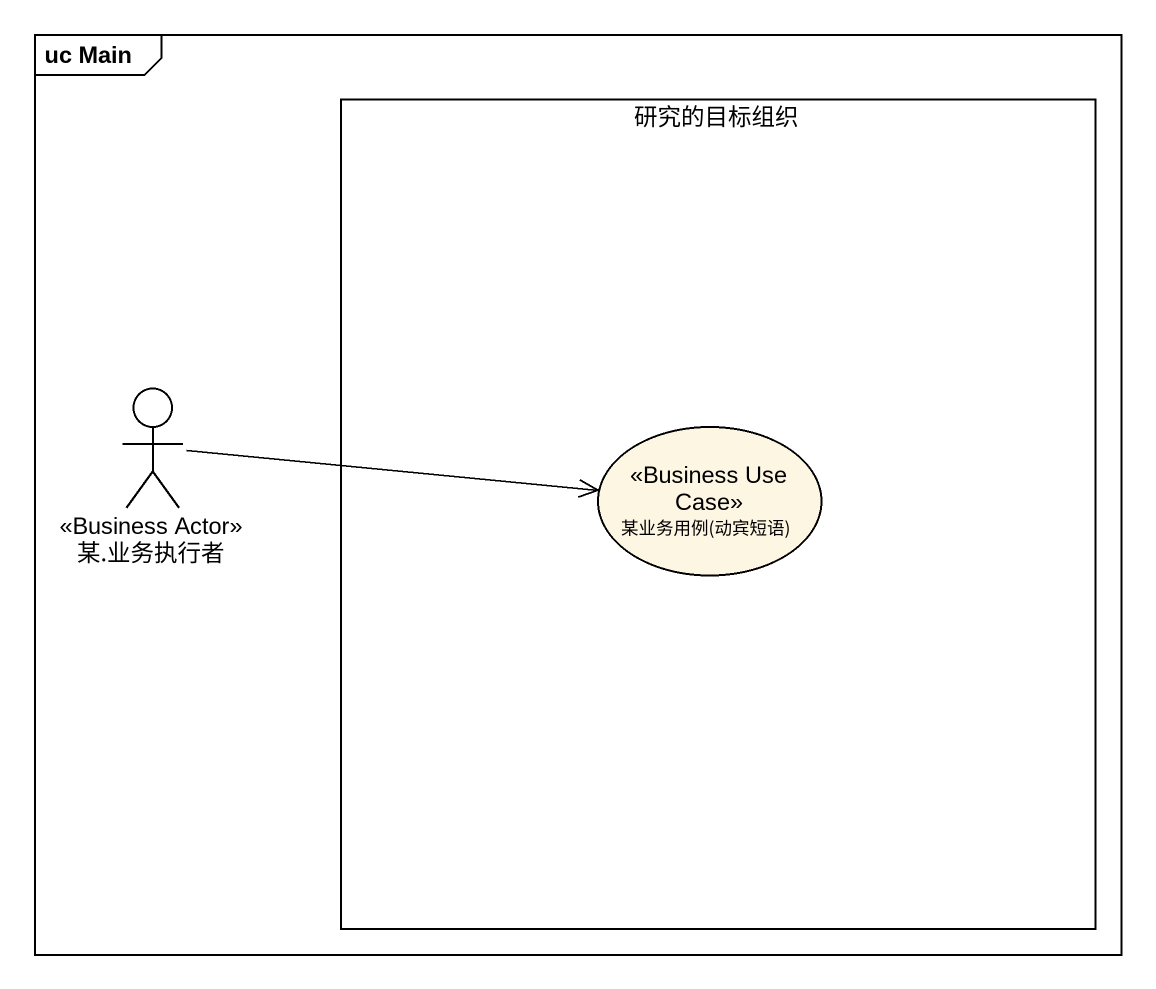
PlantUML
@startuml
mainframe uc Main
rectangle 研究的目标组织 {
  usecase "某业务用例(动宾短语)" as 某业务用例_动宾短语 <<Business Use Case>>
}
actor "某.业务执行者" as 某_业务执行者 <<Business Actor>>
某_业务执行者 -right-> 某业务用例_动宾短语
@enduml
